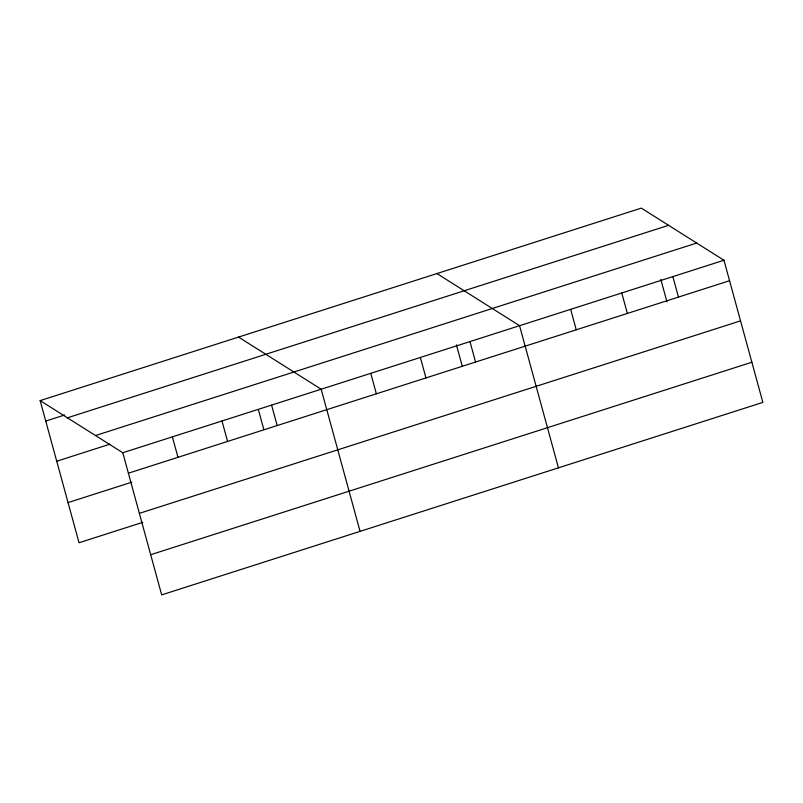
<?xml version="1.0" encoding="UTF-8"?>
<svg xmlns="http://www.w3.org/2000/svg" width="803" height="803" viewBox="0 0 803 803"><rect width="100%" height="100%" fill="white"/><g stroke="black" fill="none" stroke-linecap="round" stroke-linejoin="round"><path stroke-width="1.2" d="M40.15 400.607L641.326 208.118L723.965 260.252L762.85 402.393L161.674 594.882L122.789 452.741L40.15 400.607L79.035 542.748L142.804 522.321M45.751 421.063L64.641 415.021M67.422 417.811L668.598 225.322M95.517 435.537L696.693 243.048M56.732 461.223L109.87 444.21M122.789 452.741L723.965 260.252M128.38 473.198L729.566 280.719M68.054 502.588L131.812 482.171M139.371 513.358L740.547 320.869M150.683 554.722L751.869 362.243M436.932 273.572L519.561 325.697L558.446 467.838M238.541 337.089L321.18 389.224L360.065 531.355M672.864 276.613L678.465 297.08M660.819 279.374L666.962 301.828M621.763 292.975L627.364 313.441M570.662 309.336L576.263 329.802M469.966 341.586L475.567 362.043M456.415 344.818L462.237 366.098M420.37 357.465L425.971 377.922M370.775 373.345L376.366 393.801M271.575 405.103L277.176 425.56M258.355 409.52L263.856 429.615M221.979 420.983L227.58 441.439M172.384 436.862L177.985 457.319"/></g></svg>
